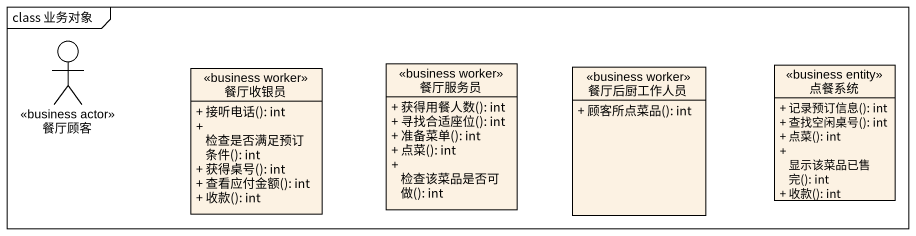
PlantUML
@startuml
mainframe class 业务对象
allowmixing
hide circle
hide empty members
skinparam classAttributeIconSize 0
actor 餐厅顾客 <<business actor>>
class 餐厅收银员 <<business worker>> {
  + 接听电话(): int
  + 检查是否满足预订条件(): int
  + 获得桌号(): int
  + 查看应付金额(): int
  + 收款(): int
}
class 餐厅服务员 <<business worker>> {
  + 获得用餐人数(): int
  + 寻找合适座位(): int
  + 准备菜单(): int
  + 点菜(): int
  + 检查该菜品是否可做(): int
}
class 餐厅后厨工作人员 <<business worker>> {
  + 顾客所点菜品(): int
}
class 点餐系统 <<business entity>> {
  + 记录预订信息(): int
  + 查找空闲桌号(): int
  + 点菜(): int
  + 显示该菜品已售完(): int
  + 收款(): int
}
@enduml
